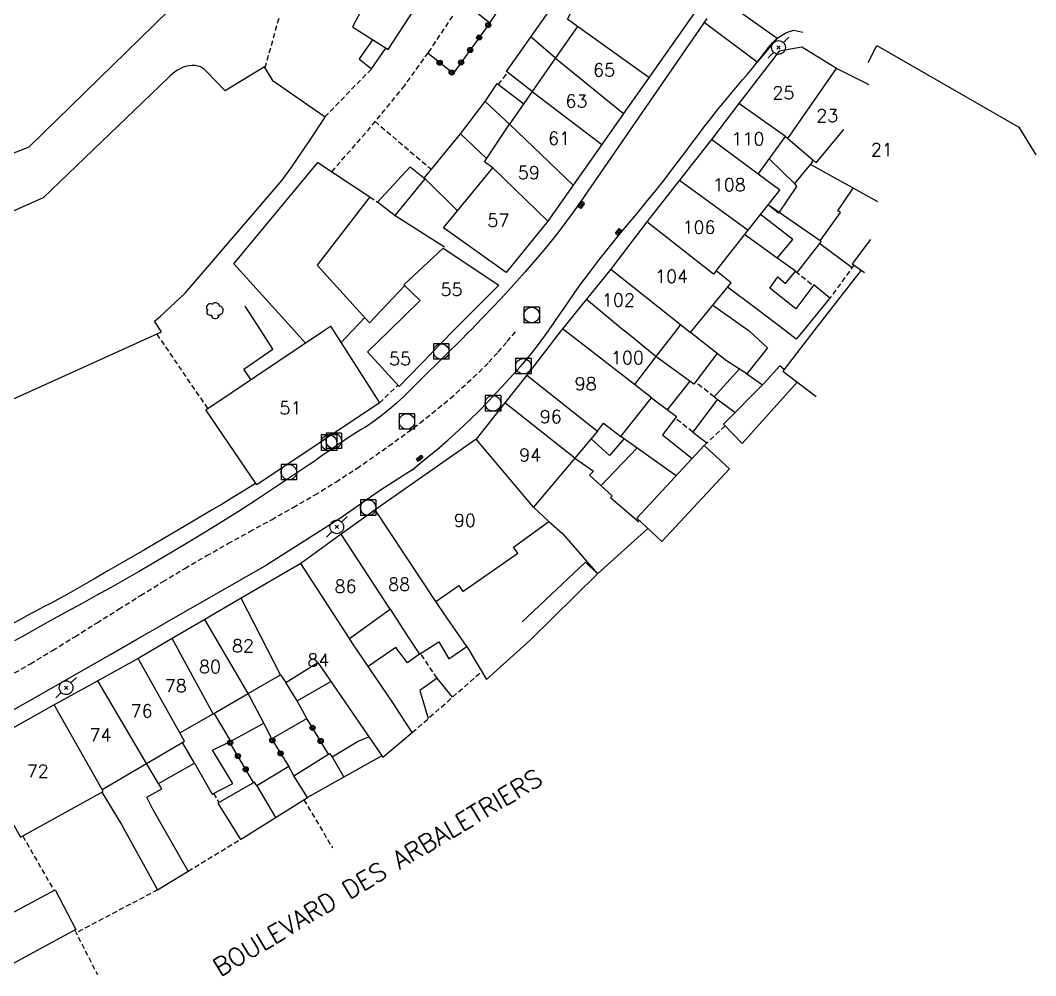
# Model space of a CAD drawing. Header units: millimetres. Extents: x 146000 to 147001, y 143000 to 144000.
# Drawn here: x 146626.7 to 146725.5, y 143108.3 to 143201.2 of the extents above; entities that cross this region are included whole.
import ezdxf
from ezdxf.enums import TextEntityAlignment as Align

# ---------------------------------------------------------------- set-up
doc = ezdxf.new("R2010")
doc.units = ezdxf.units.MM
doc.linetypes.add('DASHED', pattern=[0.75, 0.5, -0.25])
doc.layers.get('0').update_dxf_attribs({"linetype": 'CONTINUOUS'})
for name, color, linetype in [('W0001', 6, 'DASHED'), ('W0006', 2, 'CONTINUOUS'), ('W0014', 7, 'CONTINUOUS'), ('W0020', 2, 'CONTINUOUS'), ('W0101', 7, 'CONTINUOUS'), ('W0104', 1, 'CONTINUOUS'), ('W0112', 1, 'DASHED'), ('W0300', 7, 'CONTINUOUS'), ('W0323', 7, 'CONTINUOUS'), ('W0333', 7, 'CONTINUOUS'), ('W0401', 7, 'CONTINUOUS'), ('W0420', 7, 'CONTINUOUS'), ('W0473', 7, 'CONTINUOUS'), ('W0989', 7, 'CONTINUOUS'), ('W0991', 7, 'CONTINUOUS'), ('W1102', 7, 'CONTINUOUS')]:
    doc.layers.add(name, color=color, linetype=linetype)
doc.styles.get("Standard").update_dxf_attribs({"font": 'romans.shx', "width": 0.85})

# ---------------------------------------------------------------- blocks, each defined once
blk = doc.blocks.new('T473')
for p, q in [((0.500001, 0.500001), (1.000002, 1.000002)), ((-0.166667, 0.166667), (0.166667, -0.166667)), ((-0.166667, -0.166667), (0.166667, 0.166667)), ((-1.000002, -1.000002), (-0.500001, -0.500001))]:
    blk.add_line(p, q)
blk.add_ellipse((0, 0), major_axis=(0.471405, 0.471405), ratio=1, start_param=5.497787144, end_param=11.780972451)
blk = doc.blocks.new('T420')
for p, q in [((0.75, 0.75), (-0.75, 0.75)), ((-0.75, 0.75), (-0.75, -0.75)), ((0.75, 0.75), (0.75, -0.75)), ((0.75, -0.75), (-0.75, -0.75))]:
    blk.add_line(p, q)
blk.add_ellipse((0, 0), major_axis=(-0.53, 0.53), ratio=1, start_param=3.926991, end_param=10.210176)
blk = doc.blocks.new('T401')
for p, q in [((-0.3, 0.3), (0, 0.3)), ((-0.3, -0.25), (-0.3, 0.3)), ((-0.3, 0.15), (0, 0.15)), ((-0.3, 0), (0, 0)), ((0, 0.3), (0, -0.25)), ((-0.3, -0.15), (0, -0.15)), ((-0.3, -0.25), (-0.3, -0.3)), ((-0.3, -0.3), (0, -0.3)), ((0, -0.3), (0, -0.25))]:
    blk.add_line(p, q)
blk = doc.blocks.new('T300')
for p, q in [((-0.8, 0.514), (-0.857, 0.343)), ((-0.857, 0.343), (-0.857, 0.171)), ((-0.857, 0.171), (-0.743, 0.057)), ((-0.686, 0.629), (-0.8, 0.514)), ((-0.8, -0.057), (-0.743, 0.057)), ((-0.743, 0.057), (-0.686, 0.114)), ((-0.571, 0.686), (-0.686, 0.629)), ((-0.457, 0.686), (-0.571, 0.686)), ((-0.286, 0.629), (-0.457, 0.686)), ((-0.286, 0.629), (-0.171, 0.743)), ((-0.229, 0.571), (-0.286, 0.629)), ((-0.171, 0.743), (-0.057, 0.8)), ((-0.057, 0.8), (0.057, 0.8)), ((0.057, 0.8), (0.229, 0.743)), ((0.229, 0.743), (0.343, 0.629)), ((0.343, 0.629), (0.4, 0.514)), ((0.457, 0.457), (0.343, 0.457)), ((0.4, 0.514), (0.4, 0.457)), ((0.571, 0.4), (0.457, 0.457)), ((0.571, 0.4), (0.686, 0.286)), ((0.686, 0.286), (0.743, 0.171)), ((0.743, 0.057), (0.686, -0.171)), ((0.743, 0.171), (0.743, 0.057)), ((-0.8, -0.171), (-0.8, -0.057)), ((-0.8, -0.229), (-0.8, -0.171)), ((-0.743, -0.343), (-0.8, -0.229)), ((-0.686, -0.4), (-0.743, -0.343)), ((-0.514, -0.457), (-0.686, -0.4)), ((-0.4, -0.457), (-0.514, -0.457)), ((-0.4, -0.457), (-0.343, -0.457)), ((-0.343, -0.457), (-0.343, -0.4)), ((-0.343, -0.514), (-0.343, -0.457)), ((-0.286, -0.629), (-0.343, -0.514)), ((-0.171, -0.743), (-0.286, -0.629)), ((-0.057, -0.8), (-0.171, -0.743)), ((0.057, -0.8), (-0.057, -0.8)), ((0.171, -0.743), (0.057, -0.8)), ((0.229, -0.686), (0.171, -0.743)), ((0.286, -0.457), (0.229, -0.457)), ((0.286, -0.629), (0.229, -0.686)), ((0.457, -0.4), (0.286, -0.457)), ((0.343, -0.514), (0.286, -0.629)), ((0.343, -0.514), (0.343, -0.457)), ((0.571, -0.343), (0.457, -0.4)), ((0.629, -0.286), (0.571, -0.343)), ((0.686, -0.171), (0.629, -0.286))]:
    blk.add_line(p, q)
blk = doc.blocks.new('t323o')
at = {"color": 0, "linetype": 'Continuous'}
for radius in [0.25, 0.15]:
    blk.add_circle((0, 0), radius, dxfattribs=at)

msp = doc.modelspace()

# ---------------------------------------------------------------- linework, layer by layer
at = {"layer": 'W0001'}
msp.add_lwpolyline([(146625.53, 143137.361), (146627.71, 143138.632), (146629.872, 143139.934), (146632.02, 143141.257), (146634.159, 143142.596), (146636.295, 143143.939), (146638.434, 143145.277), (146640.58, 143146.603), (146642.739, 143147.908), (146644.826, 143149.127), (146646.932, 143150.313), (146649.048, 143151.48), (146651.165, 143152.645), (146653.276, 143153.826), (146655.369, 143155.041), (146657.434, 143156.305), (146659.459, 143157.631), (146662.565, 143159.789), (146665.612, 143162.037), (146668.56, 143164.422), (146671.358, 143166.984), (146672.307, 143167.947), (146673.224, 143168.94), (146674.111, 143169.959), (146674.973, 143171)], dxfattribs=at)
at = {"layer": 'W0006'}
msp.add_lwpolyline([(146709.218, 143197.108), (146710.067, 143198.762), (146723.876, 143190.819), (146725.518, 143188.115)], dxfattribs=at)
at = {"layer": 'W0014'}
for points in [[(146693.533, 143201.378), (146681.238, 143183.561)], [(146678.103, 143171), (146678.123, 143171.028), (146678.144, 143171.057), (146678.164, 143171.085), (146678.184, 143171.113), (146678.68, 143171.812), (146679.169, 143172.516), (146679.655, 143173.222), (146680.139, 143173.929), (146680.626, 143174.635), (146681.118, 143175.337), (146681.618, 143176.033), (146682.129, 143176.722), (146683.017, 143177.878), (146683.923, 143179.02), (146684.842, 143180.151), (146685.77, 143181.275), (146686.7, 143182.397), (146687.628, 143183.521), (146688.547, 143184.651), (146689.454, 143185.792), (146690.101, 143186.625), (146690.739, 143187.463), (146691.373, 143188.306), (146692.005, 143189.15), (146692.637, 143189.994), (146693.273, 143190.835), (146693.916, 143191.67), (146694.568, 143192.499), (146695.042, 143193.087), (146695.521, 143193.671), (146696.005, 143194.251), (146696.492, 143194.829), (146696.979, 143195.406), (146697.467, 143195.983), (146697.953, 143196.561), (146698.436, 143197.142), (146698.654, 143197.414), (146698.866, 143197.692), (146699.074, 143197.972), (146699.283, 143198.251), (146699.498, 143198.528), (146699.722, 143198.798), (146699.958, 143199.058), (146700.21, 143199.303), (146700.439, 143199.498), (146700.681, 143199.676), (146700.935, 143199.836), (146701.2, 143199.977), (146701.456, 143200.089), (146701.456, 143200.089), (146701.988, 143200.254), (146701.988, 143200.254), (146701.988, 143200.254), (146701.988, 143200.254), (146701.988, 143200.254), (146701.988, 143200.254), (146701.988, 143200.254), (146701.988, 143200.254), (146701.988, 143200.254), (146702.85, 143200.067)], [(146681.239, 143183.547), (146680.519, 143182.536), (146679.782, 143181.537), (146679.028, 143180.55), (146678.258, 143179.577), (146677.472, 143178.622), (146676.669, 143177.681), (146675.853, 143176.752), (146675.028, 143175.831), (146673.92, 143174.618), (146672.797, 143173.419), (146671.663, 143172.231), (146670.52, 143171.051), (146670.508, 143171.038), (146670.495, 143171.025), (146670.483, 143171.013), (146670.47, 143171)], [(146670.47, 143171), (146669.425, 143169.942), (146668.369, 143168.896), (146667.307, 143167.854), (146666.245, 143166.814), (146665.513, 143166.088), (146664.783, 143165.359), (146664.044, 143164.639), (146663.284, 143163.94), (146662.801, 143163.519), (146662.309, 143163.108), (146661.807, 143162.709), (146661.293, 143162.325), (146660.948, 143162.083), (146660.596, 143161.849), (146660.241, 143161.623), (146659.883, 143161.401), (146659.523, 143161.181), (146659.165, 143160.96), (146658.809, 143160.735), (146658.456, 143160.504), (146658.002, 143160.197), (146657.55, 143159.886), (146657.101, 143159.572), (146656.652, 143159.256), (146656.205, 143158.94), (146655.756, 143158.624), (146655.306, 143158.311), (146654.853, 143158.002), (146653.116, 143156.829), (146651.373, 143155.664), (146649.621, 143154.513), (146647.855, 143153.383), (146645.471, 143151.898), (146643.07, 143150.439), (146640.656, 143149.003), (146638.231, 143147.586), (146636.867, 143146.803), (146635.497, 143146.03), (146634.123, 143145.265), (146632.746, 143144.505), (146631.368, 143143.747), (146629.99, 143142.989), (146628.614, 143142.227), (146627.242, 143141.459), (146626.173, 143140.854)], [(146666.182, 143158.586), (146667.273, 143159.483), (146668.345, 143160.403), (146669.398, 143161.345), (146670.431, 143162.309), (146671.349, 143163.208), (146672.246, 143164.13), (146673.127, 143165.065), (146674, 143166.008), (146674.691, 143166.762), (146675.376, 143167.521), (146676.048, 143168.292), (146676.7, 143169.081), (146677.064, 143169.551), (146677.415, 143170.031), (146677.759, 143170.515), (146678.103, 143171)], [(146664.809, 143157.463), (146666.182, 143158.586)], [(146664.809, 143157.463), (146661.788, 143155.514)], [(146649.616, 143156.154), (146648.569, 143155.505), (146647.519, 143154.862), (146646.466, 143154.223), (146645.41, 143153.589), (146643.22, 143152.291), (146641.023, 143151.006), (146638.822, 143149.728), (146636.62, 143148.452), (146635.258, 143147.66), (146633.897, 143146.868), (146632.532, 143146.082), (146631.158, 143145.311), (146630.621, 143145.017), (146630.082, 143144.728), (146629.541, 143144.442), (146628.999, 143144.158), (146628.457, 143143.874), (146627.915, 143143.589), (146627.375, 143143.303), (146626.836, 143143.013), (146625.828, 143142.464)], [(146661.788, 143155.514), (146658.217, 143153.034)], [(146658.088, 143152.935), (146650.671, 143148.219), (146640.771, 143142.561)], [(146658.217, 143153.034), (146658.088, 143152.935)], [(146626.016, 143134.121), (146628.123, 143135.321), (146630.23, 143136.522), (146632.867, 143138.028), (146635.503, 143139.536), (146638.138, 143141.047), (146640.771, 143142.561)]]:
    msp.add_lwpolyline(points, dxfattribs=at)
at = {"layer": 'W0020'}
msp.add_lwpolyline([(146694.031, 143203.982), (146700.369, 143199.469), (146698.432, 143197.137), (146693.263, 143200.987)], dxfattribs=at)
at = {"layer": 'W0101'}
for points in [[(146683.537, 143208.402), (146692.215, 143204.04), (146692.607, 143202.349), (146687.836, 143195.57)], [(146680.93, 143200.613), (146679.953, 143201.313), (146680.978, 143203.23)], [(146680.93, 143200.613), (146678.807, 143197.554)], [(146706.149, 143196.523), (146702.772, 143198.589), (146700.561, 143198.205), (146696.652, 143193.111)], [(146644.83, 143196.23), (146644.658, 143196.405), (146644.462, 143196.552), (146644.246, 143196.669), (146644.016, 143196.754), (146643.74, 143196.807), (146643.46, 143196.814), (146643.183, 143196.787), (146642.912, 143196.738), (146642.673, 143196.671), (146642.443, 143196.578), (146642.223, 143196.467), (146642.01, 143196.344), (146641.769, 143196.185), (146641.54, 143196.01), (146641.322, 143195.82), (146641.119, 143195.615)], [(146678.807, 143197.554), (146676.537, 143194.283)], [(146640.418, 143171), (146639.772, 143171.947), (146640.36, 143172.428), (146642.78, 143174.673), (146652.209, 143185.653), (146653.078, 143186.855), (146654.925, 143189.593), (146656.397, 143191.777), (146651.33, 143195.297), (146650.5, 143196.683), (146646.665, 143194.336), (146644.83, 143196.23)], [(146709.323, 143194.937), (146706.149, 143196.523)], [(146641.119, 143195.615), (146628.957, 143183.927), (146625.795, 143182.534), (146623.624, 143187.414), (146616.769, 143184.33)], [(146687.836, 143195.57), (146685.418, 143192.137)], [(146676.537, 143194.283), (146674.328, 143191.1)], [(146696.652, 143193.111), (146693.962, 143189.606)], [(146685.418, 143192.137), (146683.307, 143189.141)], [(146672.713, 143186.844), (146671.88, 143187.449), (146674.328, 143191.1)], [(146698.529, 143186.236), (146701.181, 143189.902)], [(146706.853, 143190.59), (146706.853, 143190.59)], [(146683.307, 143189.141), (146680.504, 143185.162)], [(146693.962, 143189.606), (146690.863, 143185.656)], [(146701.395, 143189.72), (146703.849, 143187.632)], [(146673.992, 143176.673), (146667.896, 143181.029), (146672.713, 143186.844)], [(146703.849, 143187.632), (146703.651, 143187.168), (146710.129, 143183.583)], [(146697.554, 143180.812), (146700.622, 143184.691), (146698.529, 143186.236)], [(146680.504, 143185.162), (146678.051, 143181.681)], [(146690.863, 143185.656), (146687.683, 143181.602)], [(146678.051, 143181.681), (146673.992, 143176.673)], [(146687.683, 143181.602), (146684.19, 143177.017)], [(146694.437, 143176.828), (146694.416, 143176.845), (146697.554, 143180.812)], [(146662.614, 143171), (146665.629, 143173.946), (146664.052, 143175.478), (146667.877, 143179.058)], [(146667.877, 143179.058), (146673.294, 143175.464)], [(146684.19, 143177.017), (146684.053, 143176.837)], [(146684.053, 143176.837), (146681.806, 143174.072)], [(146692.075, 143171), (146695.875, 143175.67), (146694.437, 143176.828)], [(146673.294, 143175.464), (146669.083, 143171.234), (146668.855, 143171)], [(146681.806, 143174.072), (146679.478, 143171.208)], [(146656.22, 143171), (146656.896, 143171.453), (146657.186, 143171)], [(146679.747, 143171), (146679.478, 143171.208)], [(146690.975, 143171.611), (146690.503, 143171)], [(146690.975, 143171.611), (146691.742, 143171)], [(146608.636, 143158.037), (146608.77, 143157.759), (146609.545, 143158.149), (146609.694, 143157.624), (146611.953, 143158.634), (146612.166, 143158.093), (146640.482, 143170.906), (146640.418, 143171)], [(146644.96, 143163.452), (146656.22, 143171)], [(146657.186, 143171), (146661.666, 143163.992)], [(146663.58, 143165.59), (146660.522, 143168.956), (146662.614, 143171)], [(146668.855, 143171), (146663.58, 143165.59)], [(146679.318, 143171), (146676.001, 143166.708)], [(146690.503, 143171), (146688.573, 143168.501)], [(146691.742, 143171), (146691.944, 143170.839), (146692.075, 143171)], [(146688.573, 143168.501), (146686.477, 143165.787)], [(146676.001, 143166.708), (146673.871, 143164.017)], [(146682.887, 143161.255), (146683.463, 143162.039), (146685.152, 143160.734), (146688.129, 143164.507), (146686.477, 143165.787)], [(146649.729, 143156.036), (146644.771, 143163.325), (146644.96, 143163.452)], [(146661.666, 143163.992), (146649.729, 143156.036)], [(146673.871, 143164.017), (146671.079, 143160.462)], [(146682.887, 143161.255), (146680.689, 143158.635)], [(146671.079, 143160.462), (146661.24, 143153.609)], [(146680.689, 143158.635), (146676.655, 143153.861)], [(146661.24, 143153.609), (146657.963, 143151.24)], [(146667.162, 143144.68), (146669.381, 143146.259), (146669.79, 143145.653), (146675.12, 143149.377), (146674.716, 143149.976), (146678.147, 143152.462), (146676.655, 143153.861)], [(146657.963, 143151.24), (146654.023, 143148.391)], [(146654.023, 143148.391), (146648.224, 143145.002)], [(146648.224, 143145.002), (146644.693, 143142.94)], [(146662.7, 143143.947), (146664.519, 143141.13), (146665.582, 143139.553), (146667.447, 143140.769), (146668.436, 143139.109), (146670.185, 143140.313), (146668.024, 143143.391), (146667.162, 143144.68)], [(146658.747, 143141.093), (146662.7, 143143.947)], [(146644.693, 143142.94), (146641.505, 143141.079)], [(146641.505, 143141.079), (146638.208, 143139.154)], [(146652.04, 143137.556), (146652.57, 143136.827), (146655.673, 143138.769), (146662.017, 143129.564), (146664.862, 143131.943), (146663.01, 143134.794), (146659.009, 143140.685), (146658.747, 143141.093)], [(146638.208, 143139.154), (146634.267, 143136.977)], [(146648.891, 143135.737), (146652.04, 143137.556)], [(146634.267, 143136.977), (146630.015, 143134.627)], [(146645.49, 143133.771), (146648.891, 143135.737)], [(146630.015, 143134.627), (146622.058, 143130.18)], [(146642.267, 143131.907), (146645.49, 143133.771)], [(146638.997, 143128.937), (146642.714, 143131.109), (146642.267, 143131.907)], [(146622.058, 143130.18), (146626.752, 143121.757), (146634.808, 143126.223), (146634.694, 143126.422)], [(146634.694, 143126.422), (146638.997, 143128.937)], [(146640.172, 143126.994), (146638.997, 143128.937)]]:
    msp.add_lwpolyline(points, dxfattribs=at)
at = {"layer": 'W0104'}
for points in [[(146661.948, 143206.957), (146661.115, 143204.481), (146659.039, 143200.577), (146662.512, 143198.359), (146665.022, 143202.205), (146668.516, 143207.653)], [(146676.537, 143194.283), (146674.029, 143196.211), (146678.313, 143202.287), (146674.485, 143204.073), (146672.363, 143200.952), (146670.112, 143202.732), (146671.817, 143205.24), (146672.787, 143206.865)], [(146661.008, 143199.319), (146659.686, 143197.461), (146660.904, 143196.49), (146662.302, 143198.493)], [(146676.428, 143199.611), (146678.807, 143197.554)], [(146666.019, 143185.855), (146669.559, 143190.178), (146671.964, 143193.314), (146673.128, 143195.061), (146675.712, 143193.094)], [(146674.425, 143191.007), (146671.953, 143193.299)], [(146669.559, 143190.178), (146672.092, 143187.766)], [(146701.181, 143189.902), (146701.395, 143189.72)], [(146653.399, 143171), (146647.495, 143177.519), (146655.679, 143187.367), (146660.742, 143184.037), (146655.615, 143177.409), (146660.715, 143171.773), (146664.127, 143175.405)], [(146667.996, 143179.14), (146663.189, 143182.201), (146661.483, 143183.521), (146664.672, 143186.955), (146666.112, 143185.779), (146669.266, 143182.683)], [(146703.757, 143187.416), (146702.066, 143185.321), (146699.603, 143187.72)], [(146663.189, 143182.214), (146666.112, 143185.779)], [(146702.066, 143185.321), (146702.241, 143185.033), (146700.504, 143182.461), (146699.488, 143183.257)], [(146704.526, 143179.492), (146704.662, 143179.704), (146704.544, 143179.772), (146706.531, 143182.52), (146706.254, 143182.674), (146707.772, 143184.888)], [(146704.544, 143179.772), (146699.616, 143183.156)], [(146700.378, 143178.085), (146701.891, 143179.895), (146698.755, 143182.33)], [(146705.487, 143174.182), (146703.924, 143175.485), (146702.179, 143173.136), (146699.652, 143175.162), (146700.445, 143176.261), (146701.18, 143175.597), (146702.161, 143176.814), (146700.378, 143178.085), (146697.201, 143180.367)], [(146702.307, 143176.688), (146704.526, 143179.492), (146707.678, 143177.18)], [(146709.451, 143179.893), (146707.675, 143177.51), (146708.862, 143176.689)], [(146708.529, 143176.92), (146703.948, 143171)], [(146701.163, 143171), (146698.362, 143173.148), (146695.533, 143175.25)], [(146705.598, 143174.318), (146702.891, 143171)], [(146650.169, 143171), (146648.611, 143173.398)], [(146694.118, 143173.511), (146697.63, 143171)], [(146659.017, 143171), (146660.238, 143172.3)], [(146679.478, 143171.208), (146679.318, 143171)], [(146649.167, 143166.273), (146648.475, 143167.297), (146651.312, 143169.241), (146650.169, 143171)], [(146654.465, 143169.823), (146653.399, 143171)], [(146657.927, 143169.84), (146659.017, 143171)], [(146697.661, 143170.978), (146699.424, 143169.357), (146697.419, 143166.831), (146695.442, 143168.084), (146691.944, 143170.839)], [(146703.948, 143171), (146700.924, 143167.092), (146704.167, 143164.622)], [(146702.891, 143171), (146702.226, 143170.185), (146701.163, 143171)], [(146692.254, 143165.828), (146688.573, 143168.501)], [(146694.505, 143168.775), (146692.254, 143165.828)], [(146696.69, 143167.304), (146694.239, 143164.588), (146696.272, 143163.077)], [(146701.047, 143167.253), (146700.622, 143167.615), (146699.088, 143165.93), (146695.139, 143161.93), (146696.977, 143160.051), (146702.324, 143166.026)], [(146691.874, 143166.104), (146689.67, 143163.342)], [(146697.419, 143166.831), (146698.927, 143165.767)], [(146688.129, 143164.507), (146690.568, 143162.664), (146689.209, 143160.889)], [(146694.548, 143164.358), (146692.169, 143161.155), (146693.536, 143160.118)], [(146685.467, 143160.538), (146684.039, 143158.895), (146682.263, 143160.508)], [(146690.525, 143156.911), (146685.152, 143160.734)], [(146689.209, 143160.889), (146692.092, 143158.6)], [(146686.74, 143159.625), (146683.241, 143155.972)], [(146680.689, 143158.635), (146682.484, 143157.353), (146682.095, 143156.969), (146684.301, 143154.961), (146684.156, 143154.801), (146686.914, 143152.446)], [(146678.147, 143152.462), (146679.482, 143151.287), (146682.901, 143147.384), (146687.775, 143151.802)], [(146675.545, 143142.702), (146681.722, 143148.509), (146682.901, 143147.384)], [(146682.901, 143147.384), (146676.382, 143140.967)], [(146670.185, 143140.313), (146672.072, 143137.096), (146676.382, 143140.967)], [(146665.582, 143139.553), (146664.415, 143138.738), (146663.271, 143140.222), (146660.577, 143138.373)], [(146650.412, 143132.867), (146651.157, 143131.334), (146654.619, 143133.308), (146653.682, 143135.035), (146652.57, 143136.827)], [(146653.682, 143135.035), (146656.944, 143136.925)], [(146668.77, 143135.37), (146667.277, 143137.229), (146665.617, 143136.033), (146666.414, 143133.3)], [(146647.211, 143131.118), (146650.412, 143132.867), (146648.891, 143135.737)], [(146643.676, 143128.963), (146645.396, 143125.966), (146647.411, 143126.999), (146645.423, 143130.248), (146647.211, 143131.118), (146645.603, 143133.836)], [(146661.915, 143129.689), (146654.675, 143125.617), (146653.342, 143127.738), (146656.826, 143129.901), (146657.078, 143129.591), (146659.534, 143131.079), (146660.652, 143131.545)], [(146634.669, 143126.149), (146636.579, 143122.993), (146640.093, 143116.646), (146643.054, 143118.457), (146639.666, 143124.432), (146639.032, 143125.646), (146640.5, 143126.459), (146640.172, 143126.994), (146643.676, 143128.963), (146642.514, 143130.992)], [(146657.078, 143129.591), (146658.212, 143127.606)], [(146653.342, 143127.738), (146652.859, 143128.648), (146649.727, 143126.756), (146649.52, 143127.13), (146645.936, 143125.064), (146648.141, 143121.554), (146654.675, 143125.617)], [(146649.727, 143126.756), (146651.561, 143123.68)]]:
    msp.add_lwpolyline(points, dxfattribs=at)
for points in [[(146693.269, 143159.868), (146686.705, 143152.795), (146689.161, 143150.516), (146695.725, 143157.589)], [(146621.761, 143112.17), (146630.128, 143116.661), (146632.136, 143112.789), (146623.795, 143108.303)]]:
    msp.add_lwpolyline(points, close=True, dxfattribs=at)
at = {"layer": 'W0112'}
for points in [[(146670.112, 143202.732), (146669.613, 143202.868), (146666.39, 143198.052), (146664.094, 143194.873), (146660.463, 143190.411)], [(146650.548, 143196.6), (146651.938, 143201.53)], [(146656.356, 143191.806), (146660.904, 143196.49)], [(146673.243, 143194.973), (146674.148, 143196.12)], [(146661.247, 143191.374), (146666.727, 143186.719)], [(146657.034, 143186.476), (146660.463, 143190.411)], [(146660.741, 143184.038), (146661.483, 143183.521)], [(146707.841, 143177.405), (146705.616, 143174.332)], [(146702.159, 143176.812), (146703.869, 143175.411)], [(146640.005, 143170.678), (146644.96, 143163.452)], [(146661.666, 143163.992), (146663.465, 143165.717)], [(146694.239, 143164.588), (146692.397, 143166.015)], [(146692.169, 143161.155), (146690.455, 143162.517)], [(146695.298, 143161.767), (146693.269, 143159.868)], [(146667.277, 143137.229), (146665.707, 143139.588)], [(146664.862, 143131.943), (146671.618, 143137.87)], [(146645.513, 143126.032), (146646.054, 143125.132)], [(146654.319, 143125.396), (146657.112, 143120.736)], [(146626.97, 143121.889), (146629.996, 143116.59)], [(146643.054, 143118.457), (146648.141, 143121.554)], [(146640.093, 143116.646), (146632.16, 143112.468)], [(146632.026, 143112.73), (146634.23, 143108.429)]]:
    msp.add_lwpolyline(points, dxfattribs=at)
at = {"layer": 'W0323'}
for points in [[(146672.407, 143200.945), (146668.83, 143196.028), (146666.367, 143198.02)], [(146656.73, 143129.842), (146654.619, 143133.308)], [(146649.421, 143127.074), (146647.084, 143131.056)], [(146651.157, 143131.334), (146652.859, 143128.648)]]:
    msp.add_lwpolyline(points, dxfattribs=at)
at = {"layer": 'W0333'}
msp.add_lwpolyline([(146623.852, 143187.457), (146627.604, 143188.901), (146643.842, 143204.781)], dxfattribs=at)
at = {"layer": 'W1102'}
for points in [[(146687.879, 143195.631), (146680.93, 143200.613)], [(146678.795, 143197.536), (146685.418, 143192.137)], [(146701.395, 143189.719), (146706.149, 143196.523)], [(146676.528, 143194.27), (146683.307, 143189.141)], [(146701.181, 143189.902), (146696.652, 143193.111)], [(146674.328, 143191.1), (146680.504, 143185.162)], [(146703.849, 143187.632), (146704.172, 143187.357), (146706.853, 143190.59)], [(146698.529, 143186.236), (146693.962, 143189.606)], [(146672.713, 143186.844), (146678.051, 143181.681)], [(146690.863, 143185.656), (146697.554, 143180.812)], [(146694.416, 143176.845), (146694.184, 143176.513), (146687.683, 143181.602)], [(146684.19, 143177.017), (146690.975, 143171.611)], [(146681.806, 143174.072), (146685.519, 143171)], [(146686.477, 143165.787), (146679.747, 143171)], [(146688.573, 143168.501), (146685.519, 143171)], [(146676.001, 143166.708), (146682.887, 143161.255)], [(146680.689, 143158.635), (146673.871, 143164.017)], [(146676.655, 143153.861), (146671.079, 143160.462)], [(146667.162, 143144.68), (146661.24, 143153.609)], [(146662.7, 143143.947), (146657.963, 143151.24)], [(146658.747, 143141.093), (146654.023, 143148.391)], [(146652.04, 143137.556), (146648.224, 143145.002)], [(146648.891, 143135.737), (146644.693, 143142.94)], [(146645.49, 143133.771), (146641.505, 143141.079)], [(146642.267, 143131.907), (146638.208, 143139.154)], [(146638.997, 143128.937), (146634.267, 143136.977)], [(146634.694, 143126.422), (146630.015, 143134.627)]]:
    msp.add_lwpolyline(points, dxfattribs=at)

# ---------------------------------------------------------------- block references
at = {"layer": 'W0300'}
msp.add_blockref('T300', (146645.703, 143172.963), dxfattribs=at)
at = {"layer": 'W0323'}
for p, rotation in [((146672.261, 143200.744), 233.965005929119), ((146671.379, 143199.531), 233.965005929119), ((146670.496, 143198.318), 233.965005929119), ((146667.533, 143197.077), 141.0351143061623), ((146669.614, 143197.105), 233.965005929119), ((146668.7, 143196.133), 141.0351143061623), ((146655.169, 143132.404), 121.3438987538875), ((146651.253, 143131.182), 302.3606361720603), ((146647.143, 143130.955), 120.4082894264988), ((146655.95, 143131.123), 121.3438987538875), ((146647.903, 143129.661), 120.4082894264988), ((146652.056, 143129.915), 302.3606361720603), ((146648.662, 143128.368), 120.4082894264988)]:
    msp.add_blockref('t323o', p, dxfattribs=dict(at, rotation=rotation))
at = {"layer": 'W0401'}
for p, rotation in [((146681.19, 143183.327), 144.8574969187908), ((146685.048, 143180.544), 320.47370551842), ((146665.674, 143158.497), 309.2765051289654)]:
    msp.add_blockref('T401', p, dxfattribs=dict(at, rotation=rotation))
at = {"layer": 'W0420'}
for p in [(146676.48, 143172.549), (146667.687, 143168.997), (146675.671, 143167.563), (146672.716, 143163.962), (146664.347, 143162.192), (146657.228, 143160.315), (146656.762, 143160.13), (146652.857, 143157.266), (146660.568, 143153.814)]:
    msp.add_blockref('T420', p, dxfattribs=at)
at = {"layer": 'W0473'}
for p in [(146700.495, 143198.559), (146657.522, 143151.94), (146631.183, 143136.305)]:
    msp.add_blockref('T473', p, dxfattribs=at)

# ---------------------------------------------------------------- texts
at = {"layer": 'W0989'}
msp.add_text('BOULEVARD DES ARBALETRIERS  ', height=1.75, rotation=30.86716, dxfattribs=at).set_placement((146646.167, 143108.169))
at = {"layer": 'W0991'}
for s, p in [('65', (146683.53, 143196.375)), ('25', (146700.973, 143194.154)), ('63', (146680.84, 143193.348)), ('23', (146705.239, 143191.94)), ('61', (146679.149, 143189.723)), ('110', (146697.515, 143189.673)), ('21', (146710.551, 143188.627)), ('59', (146676.204, 143186.391)), ('108', (146695.7, 143185.209)), ('57', (146673.236, 143181.758)), ('106', (146692.761, 143181.084)), ('104', (146690.09, 143176.301)), ('55', (146668.688, 143175.029)), ('102', (146684.924, 143174.008)), ('55', (146663.67, 143168.295)), ('100', (146685.801, 143168.393)), ('98', (146681.733, 143165.857)), ('51', (146653.007, 143163.518)), ('96', (146678.339, 143162.671)), ('94', (146676.334, 143158.939)), ('90', (146669.98, 143152.571)), ('86', (146658.375, 143146.166)), ('88', (146663.591, 143146.359)), ('82', (146648.396, 143140.376)), ('84', (146655.733, 143138.987)), ('80', (146645.187, 143138.355)), ('78', (146641.852, 143136.493)), ('76', (146638.53, 143134.045)), ('74', (146634.528, 143131.699)), ('72', (146628.424, 143128.192))]:
    msp.add_text(s, height=1.25, dxfattribs=at).set_placement(p, align=Align.MIDDLE_CENTER)

doc.saveas('drawing.dxf')
